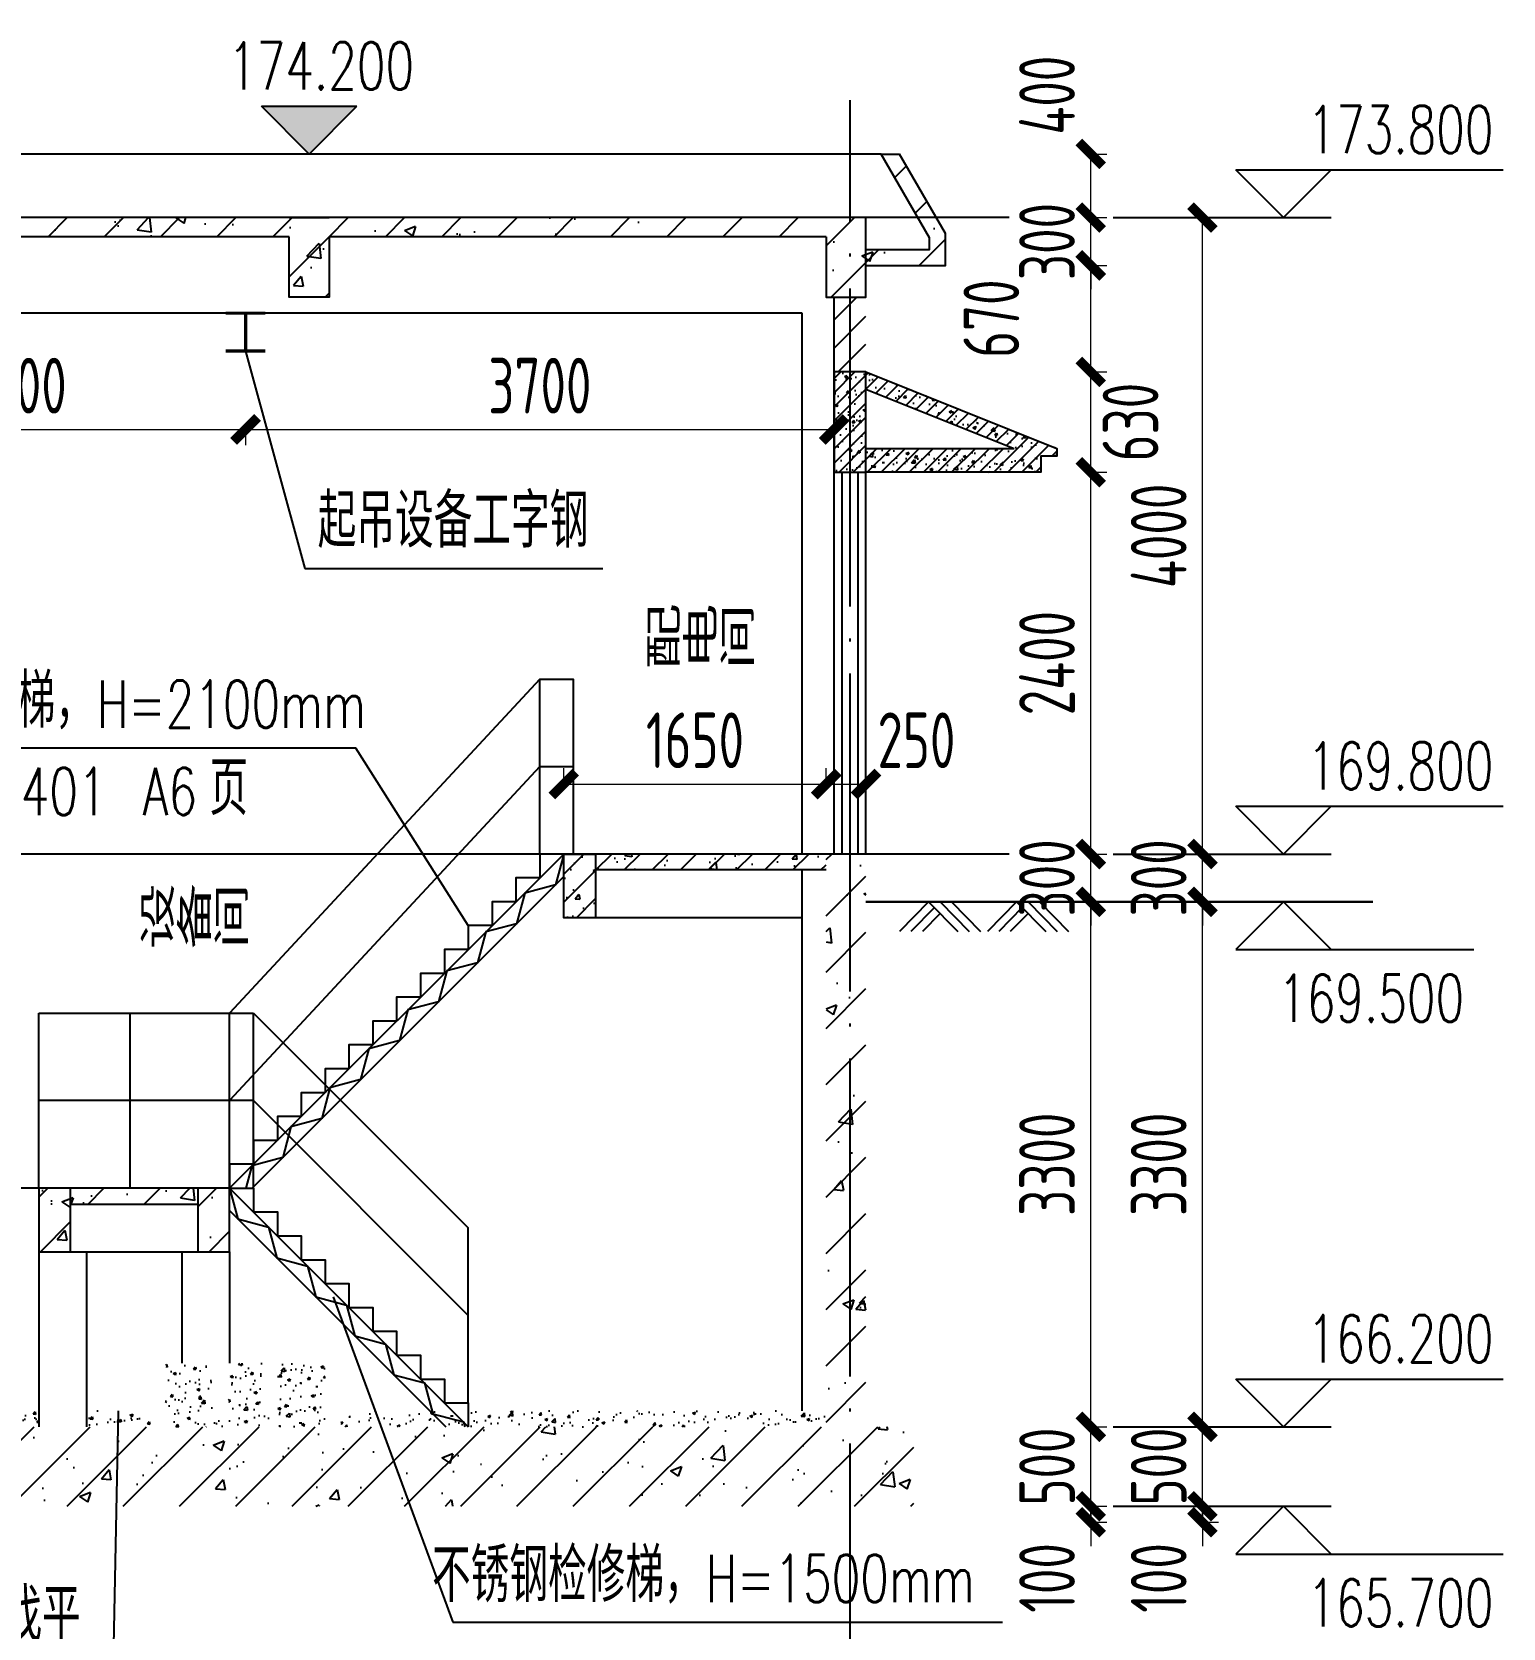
# Model space of a CAD drawing. Header units: millimetres. Extents: x 1742399 to 4898386, y 2481636 to 5226310.
# Drawn here: x 2258564 to 2267812, y 2661479 to 2671511 of the extents above; entities that cross this region are included whole.
import ezdxf

# ---------------------------------------------------------------- set-up
doc = ezdxf.new("R2010")
doc.units = ezdxf.units.MM
doc.header["$LTSCALE"] = 1000
doc.linetypes.add('DOTE', pattern=[2.42, 2, -0.2, 0.02, -0.2])
for name, color, linetype in [('02', 1, 'Continuous'), ('4', 1, 'Continuous'), ('DIM_ELEV', 3, 'Continuous'), ('DIM_LEAD', 3, 'Continuous'), ('DOTE', 1, 'DOTE'), ('PUB_DIM', 3, 'Continuous'), ('YHG_文字', 7, 'Continuous'), ('YHJ_剖面_梁板', 4, 'Continuous'), ('YHJ_平面_砖墙', 4, 'Continuous'), ('YHJ_标高', 3, 'Continuous'), ('YHJ_看线', 144, 'Continuous'), ('YHJ_门窗细线', 160, 'Continuous'), ('附属构件', 6, 'Continuous')]:
    doc.layers.add(name, color=color, linetype=linetype)
doc.styles.add('_TCH_DIM', font='SIMPLEX', dxfattribs={"bigfont": 'GBCBIG'})
doc.styles.add('TSSD_Rein', font='TSSDENG', dxfattribs={"width": 0.7, "bigfont": '@1HZTXT'})
doc.styles.add('TSSD_REIN_T3', font='tssdeng.shx', dxfattribs={"width": 0.7, "bigfont": 'hztxt.shx'})
doc.dimstyles.new('_TCH_ARCH&&100', dxfattribs={"dimtxt": 350, "dimasz": 150, "dimexe": 100, "dimexo": 200, "dimgap": 100, "dimtad": 1, "dimdec": 0, "dimzin": 0, "dimdsep": 46, "dimtxsty": 'TSSD_REIN_T3', "dimblk": 'ARCHTICK', "dimcen": 0.09, "dimclrt": 7, "dimazin": 2, "dimtfac": 1, "dimtdec": 0, "dimtix": 1, "dimtmove": 2, "dimatfit": 3, "dimfxl": 1, "dimfxlon": 1, "dimtolj": 1, "dimtzin": 0, "dimlwd": 18, "dimlwe": 18, "dimarcsym": 0})
pattern_1 = [(45, (197242.62, -13066.76), (-176.776695, 176.776695), []), (50, (197242.6, -13066.76), (717.26018, -62.75213), [75, -825]), (355, (197242.6, -13066.76), (-138.75133, 752.19213), [60, -660]), (100.4514, (197302.4, -13072), (578.50938, 689.43954), [63.74019, -701.14211]), (46.1842, (197242.6, -12866.8), (1067.24105, -165.51901), [112.5, -1237.5]), (96.6356, (197331.6, -12880.6), (934.6627, 974.11787), [95.6103, -1051.713]), (351.1842, (197242.6, -12866.8), (934.66195, 974.1186), [90, -990]), (21, (197342.6, -12916.76), (596.90705, -402.61889), [75, -825]), (326, (197342.6, -12916.76), (243.31533, 725.15005), [60, -660]), (71.4514, (197392.36, -12950.3), (840.22263, 322.5305), [63.74019, -701.14211]), (37.5, (197242.62, -13066.76), (12.159855, 332.893854), [0, -652, 0, -670, 0, -662.5]), (7.5, (197242.6, -13066.76), (263.069537, 394.411712), [0, -382, 0, -637, 0, -252.5]), (327.5, (197019.62, -13066.76), (533.822436, -22.554872), [0, -250, 0, -780, 0, -1035]), (317.5, (196919.6, -13066.76), (583.18617, 100.10498), [0, -325, 0, -518, 0, -735])]

# ---------------------------------------------------------------- blocks, each defined once
blk = doc.blocks.new('_ArchTick')
at = {"color": 0, "linetype": 'ByBlock', "const_width": 0.4}
blk.add_lwpolyline([(-0.5, -0.5), (0.5, 0.5)], dxfattribs=at)
blk = doc.blocks.new('*D524')
at = {"layer": 'Defpoints', "color": 0, "transparency": 16777216}
for p in [(2264491, 2662244), (2265220, 2662244), (2264491, 2662144)]:
    blk.add_point(p, dxfattribs=at)
at = {"layer": 'PUB_DIM', "color": 0, "lineweight": 18, "transparency": 16777216}
for p, q in [((2265220, 2662244), (2265220, 2662394)), ((2265219, 2662244), (2265320, 2662244)), ((2265220, 2662144), (2265220, 2662244)), ((2265219, 2662144), (2265320, 2662144)), ((2265220, 2662144), (2265220, 2661994))]:
    blk.add_line(p, q, dxfattribs=at)
at = {"layer": 'PUB_DIM', "color": 0, "lineweight": 18, "transparency": 16777216, "xscale": 150, "yscale": 150, "zscale": 150}
for p, rotation in [((2265220, 2662244), 270), ((2265220, 2662144), 90)]:
    blk.add_blockref('_ArchTick', p, dxfattribs=dict(at, rotation=rotation))
at = {"layer": 'PUB_DIM', "color": 7, "transparency": 16777216, "insert": (2264945, 2661794), "char_height": 350, "attachment_point": 5, "rotation": 90, "style": 'TSSD_REIN_T3'}
blk.add_mtext('\\A1;100', dxfattribs=at)
blk = doc.blocks.new('*D525')
at = {"layer": 'Defpoints', "color": 0, "transparency": 16777216}
for p in [(2264491, 2662744), (2265220, 2662744), (2264491, 2662244)]:
    blk.add_point(p, dxfattribs=at)
at = {"layer": 'PUB_DIM', "color": 0, "lineweight": 18, "transparency": 16777216}
for p, q in [((2265220, 2662744), (2265220, 2662894)), ((2265219, 2662744), (2265320, 2662744)), ((2265220, 2662244), (2265220, 2662744)), ((2265219, 2662244), (2265320, 2662244)), ((2265220, 2662244), (2265220, 2662094))]:
    blk.add_line(p, q, dxfattribs=at)
at = {"layer": 'PUB_DIM', "color": 0, "lineweight": 18, "transparency": 16777216, "xscale": 150, "yscale": 150, "zscale": 150}
for p, rotation in [((2265220, 2662744), 270), ((2265220, 2662244), 90)]:
    blk.add_blockref('_ArchTick', p, dxfattribs=dict(at, rotation=rotation))
at = {"layer": 'PUB_DIM', "color": 7, "transparency": 16777216, "insert": (2264945, 2662494), "char_height": 350, "attachment_point": 5, "rotation": 90, "style": 'TSSD_REIN_T3'}
blk.add_mtext('\\A1;500', dxfattribs=at)
blk = doc.blocks.new('*D526')
at = {"layer": 'Defpoints', "color": 0, "transparency": 16777216}
for p in [(2264491, 2666044), (2265220, 2666044), (2264491, 2662744)]:
    blk.add_point(p, dxfattribs=at)
at = {"layer": 'PUB_DIM', "color": 0, "lineweight": 18, "transparency": 16777216}
for p, q in [((2265219, 2666044), (2265320, 2666044)), ((2265220, 2662744), (2265220, 2666044)), ((2265219, 2662744), (2265320, 2662744))]:
    blk.add_line(p, q, dxfattribs=at)
at = {"layer": 'PUB_DIM', "color": 0, "lineweight": 18, "transparency": 16777216, "xscale": 150, "yscale": 150, "zscale": 150}
for p, rotation in [((2265220, 2666044), 90), ((2265220, 2662744), 270)]:
    blk.add_blockref('_ArchTick', p, dxfattribs=dict(at, rotation=rotation))
at = {"layer": 'PUB_DIM', "color": 7, "transparency": 16777216, "insert": (2264945, 2664394), "char_height": 350, "attachment_point": 5, "rotation": 90, "style": 'TSSD_REIN_T3'}
blk.add_mtext('\\A1;3300', dxfattribs=at)
blk = doc.blocks.new('*D527')
at = {"layer": 'Defpoints', "color": 0, "transparency": 16777216}
for p in [(2264491, 2666344), (2265220, 2666344), (2264491, 2666044)]:
    blk.add_point(p, dxfattribs=at)
at = {"layer": 'PUB_DIM', "color": 0, "lineweight": 18, "transparency": 16777216}
for p, q in [((2265220, 2666344), (2265220, 2666494)), ((2265219, 2666344), (2265320, 2666344)), ((2265220, 2666044), (2265220, 2666344)), ((2265219, 2666044), (2265320, 2666044)), ((2265220, 2666044), (2265220, 2665894))]:
    blk.add_line(p, q, dxfattribs=at)
at = {"layer": 'PUB_DIM', "color": 0, "lineweight": 18, "transparency": 16777216, "xscale": 150, "yscale": 150, "zscale": 150}
for p, rotation in [((2265220, 2666344), 270), ((2265220, 2666044), 90)]:
    blk.add_blockref('_ArchTick', p, dxfattribs=dict(at, rotation=rotation))
at = {"layer": 'PUB_DIM', "color": 7, "transparency": 16777216, "insert": (2264945, 2666194), "char_height": 350, "attachment_point": 5, "rotation": 90, "style": 'TSSD_REIN_T3'}
blk.add_mtext('\\A1;300', dxfattribs=at)
blk = doc.blocks.new('*D528')
at = {"layer": 'Defpoints', "color": 0, "transparency": 16777216}
for p in [(2264491, 2668744), (2265220, 2668744), (2264491, 2666344)]:
    blk.add_point(p, dxfattribs=at)
at = {"layer": 'PUB_DIM', "color": 0, "lineweight": 18, "transparency": 16777216}
for p, q in [((2265219, 2668744), (2265320, 2668744)), ((2265220, 2666344), (2265220, 2668744)), ((2265219, 2666344), (2265320, 2666344))]:
    blk.add_line(p, q, dxfattribs=at)
at = {"layer": 'PUB_DIM', "color": 0, "lineweight": 18, "transparency": 16777216, "xscale": 150, "yscale": 150, "zscale": 150}
for p, rotation in [((2265220, 2668744), 90), ((2265220, 2666344), 270)]:
    blk.add_blockref('_ArchTick', p, dxfattribs=dict(at, rotation=rotation))
at = {"layer": 'PUB_DIM', "color": 7, "transparency": 16777216, "insert": (2264945, 2667544), "char_height": 350, "attachment_point": 5, "rotation": 90, "style": 'TSSD_REIN_T3'}
blk.add_mtext('\\A1;2400', dxfattribs=at)
blk = doc.blocks.new('*D529')
at = {"layer": 'Defpoints', "color": 0, "transparency": 16777216}
for p in [(2264491, 2669374), (2265220, 2669374), (2264491, 2668744)]:
    blk.add_point(p, dxfattribs=at)
at = {"layer": 'PUB_DIM', "color": 0, "lineweight": 18, "transparency": 16777216}
for p, q in [((2265219, 2669374), (2265320, 2669374)), ((2265220, 2668744), (2265220, 2669374)), ((2265219, 2668744), (2265320, 2668744))]:
    blk.add_line(p, q, dxfattribs=at)
at = {"layer": 'PUB_DIM', "color": 0, "lineweight": 18, "transparency": 16777216, "xscale": 150, "yscale": 150, "zscale": 150}
for p, rotation in [((2265220, 2669374), 90), ((2265220, 2668744), 270)]:
    blk.add_blockref('_ArchTick', p, dxfattribs=dict(at, rotation=rotation))
at = {"layer": 'PUB_DIM', "color": 7, "transparency": 16777216, "insert": (2265470, 2669059), "char_height": 350, "attachment_point": 5, "rotation": 90, "style": 'TSSD_REIN_T3'}
blk.add_mtext('\\A1;630', dxfattribs=at)
blk = doc.blocks.new('*D530')
at = {"layer": 'Defpoints', "color": 0, "transparency": 16777216}
for p in [(2264491, 2670044), (2265220, 2670044), (2264491, 2669374)]:
    blk.add_point(p, dxfattribs=at)
at = {"layer": 'PUB_DIM', "color": 0, "lineweight": 18, "transparency": 16777216}
for p, q in [((2265219, 2670044), (2265320, 2670044)), ((2265220, 2669374), (2265220, 2670044)), ((2265219, 2669374), (2265320, 2669374))]:
    blk.add_line(p, q, dxfattribs=at)
at = {"layer": 'PUB_DIM', "color": 0, "lineweight": 18, "transparency": 16777216, "xscale": 150, "yscale": 150, "zscale": 150}
for p, rotation in [((2265220, 2670044), 90), ((2265220, 2669374), 270)]:
    blk.add_blockref('_ArchTick', p, dxfattribs=dict(at, rotation=rotation))
at = {"layer": 'PUB_DIM', "color": 7, "transparency": 16777216, "insert": (2264595, 2669709), "char_height": 350, "attachment_point": 5, "rotation": 90, "style": 'TSSD_REIN_T3'}
blk.add_mtext('\\A1;670', dxfattribs=at)
blk = doc.blocks.new('*D531')
at = {"layer": 'Defpoints', "color": 0, "transparency": 16777216}
for p in [(2264491, 2670344), (2265220, 2670344), (2264491, 2670044)]:
    blk.add_point(p, dxfattribs=at)
at = {"layer": 'PUB_DIM', "color": 0, "lineweight": 18, "transparency": 16777216}
for p, q in [((2265220, 2670344), (2265220, 2670494)), ((2265219, 2670344), (2265320, 2670344)), ((2265220, 2670044), (2265220, 2670344)), ((2265219, 2670044), (2265320, 2670044)), ((2265220, 2670044), (2265220, 2669894))]:
    blk.add_line(p, q, dxfattribs=at)
at = {"layer": 'PUB_DIM', "color": 0, "lineweight": 18, "transparency": 16777216, "xscale": 150, "yscale": 150, "zscale": 150}
for p, rotation in [((2265220, 2670344), 270), ((2265220, 2670044), 90)]:
    blk.add_blockref('_ArchTick', p, dxfattribs=dict(at, rotation=rotation))
at = {"layer": 'PUB_DIM', "color": 7, "transparency": 16777216, "insert": (2264945, 2670194), "char_height": 350, "attachment_point": 5, "rotation": 90, "style": 'TSSD_REIN_T3'}
blk.add_mtext('\\A1;300', dxfattribs=at)
blk = doc.blocks.new('*D532')
at = {"layer": 'Defpoints', "color": 0, "transparency": 16777216}
for p in [(2264491, 2670744), (2265220, 2670744), (2264491, 2670344)]:
    blk.add_point(p, dxfattribs=at)
at = {"layer": 'PUB_DIM', "color": 0, "lineweight": 18, "transparency": 16777216}
for p, q in [((2265219, 2670744), (2265320, 2670744)), ((2265220, 2670344), (2265220, 2670744)), ((2265219, 2670344), (2265320, 2670344))]:
    blk.add_line(p, q, dxfattribs=at)
at = {"layer": 'PUB_DIM', "color": 0, "lineweight": 18, "transparency": 16777216, "xscale": 150, "yscale": 150, "zscale": 150}
for p, rotation in [((2265220, 2670744), 90), ((2265220, 2670344), 270)]:
    blk.add_blockref('_ArchTick', p, dxfattribs=dict(at, rotation=rotation))
at = {"layer": 'PUB_DIM', "color": 7, "transparency": 16777216, "insert": (2264945, 2671114), "char_height": 350, "attachment_point": 5, "rotation": 90, "style": 'TSSD_REIN_T3'}
blk.add_mtext('\\A1;400', dxfattribs=at)
blk = doc.blocks.new('*D533')
at = {"layer": 'Defpoints', "color": 0, "transparency": 16777216}
for p in [(2264791, 2662244), (2265922, 2662244), (2264791, 2662144)]:
    blk.add_point(p, dxfattribs=at)
at = {"layer": 'PUB_DIM', "color": 0, "lineweight": 18, "transparency": 16777216}
for p, q in [((2265922, 2662244), (2265922, 2662394)), ((2265921, 2662244), (2266022, 2662244)), ((2265922, 2662144), (2265922, 2662244)), ((2265921, 2662144), (2266022, 2662144)), ((2265922, 2662144), (2265922, 2661994))]:
    blk.add_line(p, q, dxfattribs=at)
at = {"layer": 'PUB_DIM', "color": 0, "lineweight": 18, "transparency": 16777216, "xscale": 150, "yscale": 150, "zscale": 150}
for p, rotation in [((2265922, 2662244), 270), ((2265922, 2662144), 90)]:
    blk.add_blockref('_ArchTick', p, dxfattribs=dict(at, rotation=rotation))
at = {"layer": 'PUB_DIM', "color": 7, "transparency": 16777216, "insert": (2265647, 2661794), "char_height": 350, "attachment_point": 5, "rotation": 90, "style": 'TSSD_REIN_T3'}
blk.add_mtext('\\A1;100', dxfattribs=at)
blk = doc.blocks.new('*D534')
at = {"layer": 'Defpoints', "color": 0, "transparency": 16777216}
for p in [(2264791, 2662744), (2265922, 2662744), (2264791, 2662244)]:
    blk.add_point(p, dxfattribs=at)
at = {"layer": 'PUB_DIM', "color": 0, "lineweight": 18, "transparency": 16777216}
for p, q in [((2265922, 2662744), (2265922, 2662894)), ((2265921, 2662744), (2266022, 2662744)), ((2265922, 2662244), (2265922, 2662744)), ((2265921, 2662244), (2266022, 2662244)), ((2265922, 2662244), (2265922, 2662094))]:
    blk.add_line(p, q, dxfattribs=at)
at = {"layer": 'PUB_DIM', "color": 0, "lineweight": 18, "transparency": 16777216, "xscale": 150, "yscale": 150, "zscale": 150}
for p, rotation in [((2265922, 2662744), 270), ((2265922, 2662244), 90)]:
    blk.add_blockref('_ArchTick', p, dxfattribs=dict(at, rotation=rotation))
at = {"layer": 'PUB_DIM', "color": 7, "transparency": 16777216, "insert": (2265647, 2662494), "char_height": 350, "attachment_point": 5, "rotation": 90, "style": 'TSSD_REIN_T3'}
blk.add_mtext('\\A1;500', dxfattribs=at)
blk = doc.blocks.new('*D535')
at = {"layer": 'Defpoints', "color": 0, "transparency": 16777216}
for p in [(2264791, 2666044), (2265922, 2666044), (2264791, 2662744)]:
    blk.add_point(p, dxfattribs=at)
at = {"layer": 'PUB_DIM', "color": 0, "lineweight": 18, "transparency": 16777216}
for p, q in [((2265921, 2666044), (2266022, 2666044)), ((2265922, 2662744), (2265922, 2666044)), ((2265921, 2662744), (2266022, 2662744))]:
    blk.add_line(p, q, dxfattribs=at)
at = {"layer": 'PUB_DIM', "color": 0, "lineweight": 18, "transparency": 16777216, "xscale": 150, "yscale": 150, "zscale": 150}
for p, rotation in [((2265922, 2666044), 90), ((2265922, 2662744), 270)]:
    blk.add_blockref('_ArchTick', p, dxfattribs=dict(at, rotation=rotation))
at = {"layer": 'PUB_DIM', "color": 7, "transparency": 16777216, "insert": (2265647, 2664394), "char_height": 350, "attachment_point": 5, "rotation": 90, "style": 'TSSD_REIN_T3'}
blk.add_mtext('\\A1;3300', dxfattribs=at)
blk = doc.blocks.new('*D536')
at = {"layer": 'Defpoints', "color": 0, "transparency": 16777216}
for p in [(2264791, 2666344), (2265922, 2666344), (2264791, 2666044)]:
    blk.add_point(p, dxfattribs=at)
at = {"layer": 'PUB_DIM', "color": 0, "lineweight": 18, "transparency": 16777216}
for p, q in [((2265922, 2666344), (2265922, 2666494)), ((2265921, 2666344), (2266022, 2666344)), ((2265922, 2666044), (2265922, 2666344)), ((2265921, 2666044), (2266022, 2666044)), ((2265922, 2666044), (2265922, 2665894))]:
    blk.add_line(p, q, dxfattribs=at)
at = {"layer": 'PUB_DIM', "color": 0, "lineweight": 18, "transparency": 16777216, "xscale": 150, "yscale": 150, "zscale": 150}
for p, rotation in [((2265922, 2666344), 270), ((2265922, 2666044), 90)]:
    blk.add_blockref('_ArchTick', p, dxfattribs=dict(at, rotation=rotation))
at = {"layer": 'PUB_DIM', "color": 7, "transparency": 16777216, "insert": (2265647, 2666194), "char_height": 350, "attachment_point": 5, "rotation": 90, "style": 'TSSD_REIN_T3'}
blk.add_mtext('\\A1;300', dxfattribs=at)
blk = doc.blocks.new('*D537')
at = {"layer": 'Defpoints', "color": 0, "transparency": 16777216}
for p in [(2264791, 2670344), (2265922, 2670344), (2264791, 2666344)]:
    blk.add_point(p, dxfattribs=at)
at = {"layer": 'PUB_DIM', "color": 0, "lineweight": 18, "transparency": 16777216}
for p, q in [((2265921, 2670344), (2266022, 2670344)), ((2265922, 2666344), (2265922, 2670344)), ((2265921, 2666344), (2266022, 2666344))]:
    blk.add_line(p, q, dxfattribs=at)
at = {"layer": 'PUB_DIM', "color": 0, "lineweight": 18, "transparency": 16777216, "xscale": 150, "yscale": 150, "zscale": 150}
for p, rotation in [((2265922, 2670344), 90), ((2265922, 2666344), 270)]:
    blk.add_blockref('_ArchTick', p, dxfattribs=dict(at, rotation=rotation))
at = {"layer": 'PUB_DIM', "color": 7, "transparency": 16777216, "insert": (2265647, 2668344), "char_height": 350, "attachment_point": 5, "rotation": 90, "style": 'TSSD_REIN_T3'}
blk.add_mtext('\\A1;4000', dxfattribs=at)
blk = doc.blocks.new('*D538')
at = {"layer": 'Defpoints', "color": 0, "transparency": 16777216}
for p in [(2263807, 2666784), (2263557, 2666344), (2263807, 2666344)]:
    blk.add_point(p, dxfattribs=at)
at = {"layer": 'PUB_DIM', "color": 0, "lineweight": 18, "transparency": 16777216}
for p, q in [((2263557, 2666783), (2263557, 2666884)), ((2263807, 2666783), (2263807, 2666884)), ((2263557, 2666784), (2263807, 2666784))]:
    blk.add_line(p, q, dxfattribs=at)
at = {"layer": 'PUB_DIM', "color": 0, "lineweight": 18, "transparency": 16777216, "xscale": 150, "yscale": 150, "zscale": 150, "rotation": 180}
blk.add_blockref('_ArchTick', (2263557, 2666784), dxfattribs=at)
at = {"layer": 'PUB_DIM', "color": 0, "lineweight": 18, "transparency": 16777216, "xscale": 150, "yscale": 150, "zscale": 150}
blk.add_blockref('_ArchTick', (2263807, 2666784), dxfattribs=at)
at = {"layer": 'PUB_DIM', "color": 7, "transparency": 16777216, "insert": (2264124, 2667059), "char_height": 350, "attachment_point": 5, "style": 'TSSD_REIN_T3'}
blk.add_mtext('\\A1;250', dxfattribs=at)
blk = doc.blocks.new('*D539')
at = {"layer": 'Defpoints', "color": 0, "transparency": 16777216}
for p in [(2263557, 2666784), (2261907, 2666344), (2263557, 2666344)]:
    blk.add_point(p, dxfattribs=at)
at = {"layer": 'PUB_DIM', "color": 0, "lineweight": 18, "transparency": 16777216}
for p, q in [((2261907, 2666783), (2261907, 2666884)), ((2263557, 2666783), (2263557, 2666884)), ((2261907, 2666784), (2263557, 2666784))]:
    blk.add_line(p, q, dxfattribs=at)
at = {"layer": 'PUB_DIM', "color": 0, "lineweight": 18, "transparency": 16777216, "xscale": 150, "yscale": 150, "zscale": 150, "rotation": 180}
blk.add_blockref('_ArchTick', (2261907, 2666784), dxfattribs=at)
at = {"layer": 'PUB_DIM', "color": 0, "lineweight": 18, "transparency": 16777216, "xscale": 150, "yscale": 150, "zscale": 150}
blk.add_blockref('_ArchTick', (2263557, 2666784), dxfattribs=at)
at = {"layer": 'PUB_DIM', "color": 7, "transparency": 16777216, "insert": (2262732, 2667059), "char_height": 350, "attachment_point": 5, "style": 'TSSD_REIN_T3'}
blk.add_mtext('\\A1;1650', dxfattribs=at)
blk = doc.blocks.new('*D540')
at = {"layer": 'Defpoints', "color": 0, "transparency": 16777216}
for p in [(2257007, 2669586), (2259907, 2669586), (2259907, 2669013)]:
    blk.add_point(p, dxfattribs=at)
at = {"layer": 'PUB_DIM', "color": 0, "lineweight": 18, "transparency": 16777216}
for p, q in [((2257007, 2669014), (2257007, 2668913)), ((2257007, 2669013), (2259907, 2669013)), ((2259907, 2669014), (2259907, 2668913))]:
    blk.add_line(p, q, dxfattribs=at)
at = {"layer": 'PUB_DIM', "color": 0, "lineweight": 18, "transparency": 16777216, "xscale": 150, "yscale": 150, "zscale": 150, "rotation": 180}
blk.add_blockref('_ArchTick', (2257007, 2669013), dxfattribs=at)
at = {"layer": 'PUB_DIM', "color": 0, "lineweight": 18, "transparency": 16777216, "xscale": 150, "yscale": 150, "zscale": 150}
blk.add_blockref('_ArchTick', (2259907, 2669013), dxfattribs=at)
at = {"layer": 'PUB_DIM', "color": 7, "transparency": 16777216, "insert": (2258457, 2669288), "char_height": 350, "attachment_point": 5, "style": 'TSSD_REIN_T3'}
blk.add_mtext('\\A1;2900', dxfattribs=at)
blk = doc.blocks.new('*D541')
at = {"layer": 'Defpoints', "color": 0, "transparency": 16777216}
for p in [(2259907, 2669586), (2263607, 2669586), (2263607, 2669013)]:
    blk.add_point(p, dxfattribs=at)
at = {"layer": 'PUB_DIM', "color": 0, "lineweight": 18, "transparency": 16777216}
for p, q in [((2259907, 2669014), (2259907, 2668913)), ((2259907, 2669013), (2263607, 2669013)), ((2263607, 2669014), (2263607, 2668913))]:
    blk.add_line(p, q, dxfattribs=at)
at = {"layer": 'PUB_DIM', "color": 0, "lineweight": 18, "transparency": 16777216, "xscale": 150, "yscale": 150, "zscale": 150, "rotation": 180}
blk.add_blockref('_ArchTick', (2259907, 2669013), dxfattribs=at)
at = {"layer": 'PUB_DIM', "color": 0, "lineweight": 18, "transparency": 16777216, "xscale": 150, "yscale": 150, "zscale": 150}
blk.add_blockref('_ArchTick', (2263607, 2669013), dxfattribs=at)
at = {"layer": 'PUB_DIM', "color": 7, "transparency": 16777216, "insert": (2261757, 2669288), "char_height": 350, "attachment_point": 5, "style": 'TSSD_REIN_T3'}
blk.add_mtext('\\A1;3700', dxfattribs=at)

msp = doc.modelspace()

# ---------------------------------------------------------------- hatches: boundary and pattern name
h = msp.add_hatch()
h.set_pattern_fill('钢筋混凝土', color=8, scale=100)
h.set_pattern_definition([(45, (-204119.73, -225663.77), (-176.776695, 176.776695), []), (50, (-204119.73, -225663.77), (717.26018, -62.752135), [75, -825]), (355, (-204119.7, -225663.8), (-138.75133, 752.19213), [60, -660]), (100.4514, (-204059.96, -225669), (578.50938, 689.43954), [63.74019, -701.14211]), (46.1842, (-204119.7, -225463.8), (1067.24105, -165.51901), [112.5, -1237.5]), (96.6356, (-204030.8, -225477.6), (934.6627, 974.11787), [95.6103, -1051.713]), (351.1842, (-204119.7, -225463.8), (934.66195, 974.1186), [90, -990]), (21, (-204019.73, -225513.77), (596.90705, -402.61889), [75, -825]), (326, (-204019.7, -225513.8), (243.31533, 725.15005), [60, -660]), (71.4514, (-203970, -225547.3), (840.22263, 322.5305), [63.74019, -701.14211]), (37.5, (-204119.73, -225663.77), (12.159855, 332.893854), [0, -652, 0, -670, 0, -662.5]), (7.5, (-204119.73, -225663.77), (263.069537, 394.411712), [0, -382, 0, -637, 0, -252.5]), (327.5, (-204342.73, -225663.77), (533.822436, -22.554872), [0, -250, 0, -780, 0, -1035]), (317.5, (-204442.73, -225663.77), (583.18617, 100.10498), [0, -325, 0, -518, 0, -735])])
h.paths.add_polyline_path([(2263902.7, 2670744), (2264018.2, 2670744), (2264249.1, 2670344), (2264133.6, 2670344)])
h.paths.add_polyline_path([(2263806.8, 2670144), (2264206.8, 2670144), (2264206.8, 2670217.2), (2264133.6, 2670344), (2264249.1, 2670344), (2264306.8, 2670244), (2264306.8, 2670044), (2263806.8, 2670044)])
h.paths.add_polyline_path([(2263706.8, 2670344), (2263806.8, 2670344), (2263806.8, 2669844), (2263706.8, 2669844)])
h.paths.add_polyline_path([(2260181.8, 2670224), (2257056.8, 2670224), (2257056.8, 2669844), (2256906.8, 2669844), (2256906.8, 2670344), (2257056.8, 2670344), (2263706.8, 2670344), (2263706.8, 2669844), (2263556.8, 2669844), (2263556.8, 2670224), (2260431.8, 2670224), (2260431.8, 2669844), (2260181.8, 2669844)])
h.paths.add_polyline_path([(2256306.8, 2670244), (2256364.6, 2670344), (2256480, 2670344), (2256406.8, 2670217.2), (2256406.8, 2670144), (2256806.8, 2670144), (2256806.8, 2670344), (2256906.8, 2670344), (2256906.8, 2669844), (2256806.8, 2669844), (2256806.8, 2670044), (2256306.8, 2670044)])
h.paths.add_polyline_path([(2256595.5, 2670744), (2256711, 2670744), (2256480, 2670344), (2256364.6, 2670344)])
h = msp.add_hatch()
h.set_pattern_fill('钢筋混凝土', color=8, scale=25)
h.set_pattern_definition([(45, (-204119.73, -225663.766), (-44.1941738, 44.1941738), []), (50, (-204119.73, -225663.77), (179.3150457, -15.688034), [18.75, -206.25]), (355, (-204119.73, -225663.77), (-34.687833, 188.048033), [15, -165]), (100.4514, (-204104.79, -225665.07), (144.6273454, 172.3598855), [15.9350475, -175.285528]), (46.1842, (-204119.73, -225613.77), (266.810262, -41.379754), [28.125, -309.375]), (96.6356, (-204097.5, -225617.21), (233.665676, 243.529468), [23.902572, -262.92825]), (351.1842, (-204119.73, -225613.77), (233.665486, 243.52965), [22.5, -247.5]), (21, (-204094.73, -225626.27), (149.226763, -100.6547227), [18.75, -206.25]), (326, (-204094.73, -225626.27), (60.828833, 181.287511), [15, -165]), (71.4514, (-204082.3, -225634.65), (210.055657, 80.632624), [15.9350475, -175.285528]), (37.5, (-204119.73, -225663.766), (3.0399638, 83.2234635), [0, -163, 0, -167.5, 0, -165.625]), (7.5, (-204119.73, -225663.77), (65.7673844, 98.602928), [0, -95.5, 0, -159.25, 0, -63.125]), (327.5, (-204175.48, -225663.766), (133.455609, -5.6387179), [0, -62.5, 0, -195, 0, -258.75]), (317.5, (-204200.48, -225663.77), (145.7965423, 25.0262456), [0, -81.25, 0, -129.5, 0, -183.75])])
h.paths.add_polyline_path([(2263706.8, 2669373.9), (2263606.8, 2669373.9), (2263606.8, 2668744), (2263706.8, 2668744)])
h.paths.add_polyline_path([(2263806.8, 2669373.9), (2263706.8, 2669373.9), (2263706.8, 2668744), (2263806.8, 2668744)])
h.paths.add_polyline_path([(2263806.8, 2669373.9), (2263806.8, 2669266.2), (2264737.6, 2668894), (2263806.8, 2668894), (2263806.8, 2668744), (2264906.8, 2668744), (2264906.8, 2668844), (2265006.8, 2668844), (2265006.8, 2668894)])
h = msp.add_hatch()
h.set_pattern_fill('钢筋混凝土', color=8, scale=100)
h.set_pattern_definition(pattern_1)
h.paths.add_polyline_path([(2263806.8, 2666344), (2263556.8, 2666344), (2263556.8, 2665318.6), (2263806.8, 2665331.8)])
h.paths.add_polyline_path([(2263806.8, 2665331.8), (2263556.8, 2665318.6), (2263556.8, 2662744), (2258389.4, 2662744), (2258630.9, 2662244), (2264106.8, 2662244), (2264106.8, 2662744), (2263806.8, 2662744)])
h.paths.add_polyline_path([(2257056.8, 2665336.7), (2256806.8, 2665344), (2256806.8, 2663649.8), (2257056.8, 2663649.8)])
h.paths.add_polyline_path([(2257056.8, 2666344), (2256806.8, 2666344), (2256806.8, 2665344), (2257056.8, 2665336.7)])
h.paths.add_polyline_path([(2258389.4, 2662744), (2257056.8, 2662744), (2257056.8, 2662844), (2257056.8, 2663098.1), (2256806.8, 2663098.1), (2256806.8, 2662744), (2256617.5, 2662744), (2256506.8, 2662536.8), (2256506.8, 2662244), (2258630.9, 2662244)])
h.paths.add_polyline_path([(2256617.5, 2662744), (2256506.8, 2662744), (2256506.8, 2662536.8)], flags=17)
h = msp.add_hatch()
h.set_pattern_fill('钢筋混凝土', color=8, scale=50)
h.set_pattern_definition([(45, (-204119.73, -225663.77), (-88.3883476, 88.3883476), []), (50, (-204119.73, -225663.77), (358.630091, -31.376067), [37.5, -412.5]), (355, (-204119.73, -225663.77), (-69.375667, 376.096067), [30, -330]), (100.4514, (-204089.85, -225666.38), (289.25469, 344.71977), [31.870095, -350.571056]), (46.1842, (-204119.73, -225563.77), (533.620524, -82.759507), [56.25, -618.75]), (96.6356, (-204075.26, -225570.66), (467.33135, 487.058935), [47.805144, -525.8565]), (351.1842, (-204119.73, -225563.77), (467.33097, 487.0593), [45, -495]), (21, (-204069.73, -225588.77), (298.453526, -201.309445), [37.5, -412.5]), (326, (-204069.73, -225588.77), (121.657666, 362.575023), [30, -330]), (71.4514, (-204044.86, -225605.54), (420.111314, 161.265248), [31.870095, -350.571056]), (37.5, (-204119.73, -225663.77), (6.0799277, 166.446927), [0, -326, 0, -335, 0, -331.25]), (7.5, (-204119.73, -225663.77), (131.534769, 197.205856), [0, -191, 0, -318.5, 0, -126.25]), (327.5, (-204231.23, -225663.77), (266.911218, -11.277436), [0, -125, 0, -390, 0, -517.5]), (317.5, (-204281.23, -225663.77), (291.593085, 50.052491), [0, -162.5, 0, -259, 0, -367.5])])
h.paths.add_polyline_path([(2262106.8, 2666344), (2263556.8, 2666344), (2263556.8, 2666244), (2262106.8, 2666244)])
h.paths.add_polyline_path([(2261906.8, 2666344), (2262106.8, 2666344), (2262106.8, 2665944), (2261906.8, 2665944)])
h = msp.add_hatch()
h.set_pattern_fill('混凝土', color=8, scale=25)
h.set_pattern_definition([(50, (197242.62, -13066.76), (179.3150457, -15.688034), [18.75, -206.25]), (355, (197242.62, -13066.76), (-34.687833, 188.048033), [15, -165]), (100.4514, (197257.56, -13068.07), (144.627345, 172.3598855), [15.9350475, -175.285528]), (46.1842, (197242.62, -13016.76), (266.810262, -41.379754), [28.125, -309.375]), (96.6356, (197264.85, -13020.2), (233.665676, 243.529468), [23.902572, -262.92825]), (351.1842, (197242.62, -13016.76), (233.665486, 243.52965), [22.5, -247.5]), (21, (197267.62, -13029.26), (149.226763, -100.6547227), [18.75, -206.25]), (326, (197267.62, -13029.26), (60.828833, 181.287511), [15, -165]), (71.4514, (197280.05, -13037.65), (210.055657, 80.632624), [15.9350475, -175.285528]), (37.5, (197242.615, -13066.76), (3.0399638, 83.2234635), [0, -163, 0, -167.5, 0, -165.625]), (7.5, (197242.615, -13066.76), (65.7673844, 98.602928), [0, -95.5, 0, -159.25, 0, -63.125]), (327.5, (197186.865, -13066.76), (133.455609, -5.6387179), [0, -62.5, 0, -195, 0, -258.75]), (317.5, (197161.87, -13066.76), (145.7965423, 25.0262456), [0, -81.25, 0, -129.5, 0, -183.75])])
h.paths.add_polyline_path([(2258606.8, 2662844), (2257056.8, 2662844), (2257056.8, 2662744), (2258606.8, 2662744)])
h.paths.add_polyline_path([(2259306.8, 2662844), (2258906.8, 2662844), (2258906.8, 2662744), (2259306.8, 2662744)])
h.paths.add_polyline_path([(2259708.5, 2663144), (2259406.8, 2663144), (2259406.8, 2662744), (2260406.8, 2662744), (2260406.8, 2663144), (2260105.2, 2663144), (2260105.2, 2662840.3), (2260013.6, 2662840.3), (2260013.6, 2663144), (2259800, 2663144), (2259800.1, 2662840.4), (2259708.5, 2662840.4)])
h = msp.add_hatch()
h.set_pattern_fill('混凝土', color=8, scale=25)
h.set_pattern_definition([(50, (1935889.73, 2802521.87), (179.315046, -15.688034), [18.75, -206.25]), (355, (1935889.73, 2802521.87), (-34.68783, 188.04803), [15, -165]), (100.4514, (1935904.67, 2802520.56), (144.627345, 172.359886), [15.93505, -175.28553]), (46.1842, (1935889.73, 2802571.87), (266.81026, -41.37975), [28.125, -309.375]), (96.6356, (1935911.96, 2802568.42), (233.66568, 243.52947), [23.90257, -262.92825]), (351.1842, (1935889.73, 2802571.87), (233.66549, 243.52965), [22.5, -247.5]), (21, (1935914.73, 2802559.37), (149.22676, -100.65472), [18.75, -206.25]), (326, (1935914.73, 2802559.37), (60.82883, 181.28751), [15, -165]), (71.4514, (1935927.17, 2802550.98), (210.05566, 80.63262), [15.93505, -175.28553]), (37.5, (1935889.73, 2802521.866), (3.039964, 83.223463), [0, -163, 0, -167.5, 0, -165.625]), (7.5, (1935889.73, 2802521.87), (65.767384, 98.602928), [0, -95.5, 0, -159.25, 0, -63.125]), (327.5, (1935833.98, 2802521.866), (133.455609, -5.638718), [0, -62.5, 0, -195, 0, -258.75]), (317.5, (1935808.98, 2802521.87), (145.796542, 25.026246), [0, -81.25, 0, -129.5, 0, -183.75])])
h.paths.add_polyline_path([(2260506.8, 2662844), (2263556.8, 2662844), (2263556.8, 2662744), (2260506.8, 2662744)])
at = {"layer": 'DIM_ELEV'}
msp.add_hatch(color=256, dxfattribs=at).paths.add_polyline_path([(2260306.8, 2670744), (2260006.8, 2671044), (2260606.8, 2671044)])
at = {"layer": 'YHJ_剖面_梁板'}
h = msp.add_hatch(dxfattribs=at)
h.set_pattern_fill('普通砖', color=8, scale=50)
h.set_pattern_definition([(45, (70474.72, -9213.28), (-88.388383, 88.388383), [])])
h.paths.add_polyline_path([(2263706.8, 2669844), (2263806.8, 2669844), (2263806.8, 2669373.9), (2263706.8, 2669373.9)])
h.paths.add_polyline_path([(2263606.8, 2669844), (2263706.8, 2669844), (2263706.8, 2669373.9), (2263606.8, 2669373.9)])
h.paths.add_polyline_path([(2256906.8, 2669844), (2257006.8, 2669844), (2257006.8, 2669244), (2256906.8, 2669244)])
h.paths.add_polyline_path([(2256806.8, 2669844), (2256906.8, 2669844), (2256906.8, 2669244), (2256806.8, 2669244)])
h.paths.add_polyline_path([(2256906.8, 2667244), (2257006.8, 2667244), (2257006.8, 2666344), (2256906.8, 2666344)])
h.paths.add_polyline_path([(2256806.8, 2667244), (2256906.8, 2667244), (2256906.8, 2666344), (2256806.8, 2666344)])
h = msp.add_hatch(dxfattribs=at)
h.set_pattern_fill('钢筋混凝土', color=8, scale=100)
h.set_pattern_definition(pattern_1)
h.paths.add_polyline_path([(2258806.8, 2664244), (2258606.8, 2664244), (2258606.8, 2663844), (2258806.8, 2663844)])
h.paths.add_polyline_path([(2259606.8, 2664244), (2258806.8, 2664244), (2258806.8, 2664144), (2259606.8, 2664144)])
h.paths.add_polyline_path([(2259806.8, 2664244), (2259606.8, 2664244), (2259606.8, 2663844), (2259806.8, 2663844)])

# ---------------------------------------------------------------- linework, layer by layer
for p, q in [((2264200.6, 2666044), (2264017.4, 2665858)), ((2264200.6, 2666044), (2264383.7, 2665858)), ((2264272.5, 2666044), (2264455.7, 2665858)), ((2264344.5, 2666044), (2264527.6, 2665858)), ((2264753.6, 2666044), (2264570.3, 2665858)), ((2264753.6, 2666044), (2264936.7, 2665858)), ((2264825.5, 2666044), (2265008.6, 2665858)), ((2264897.4, 2666044), (2265080.6, 2665858)), ((2264236.6, 2666007.4), (2264089.4, 2665858)), ((2264272.5, 2665970.9), (2264161.4, 2665858)), ((2264789.5, 2666007.4), (2264642.4, 2665858)), ((2264825.5, 2665970.9), (2264714.3, 2665858))]:
    msp.add_line(p, q)
at = {"layer": '02', "const_width": 20}
for points in [[(2260031.4, 2669744), (2259782.9, 2669744)], [(2259907.1, 2669744), (2259907.1, 2669505.4)], [(2260031.4, 2669505.4), (2259782.9, 2669505.4)]]:
    msp.add_lwpolyline(points, dxfattribs=at)
at = {"layer": '4', "color": 14}
for p, q in [((2261906.8, 2666344), (2259806.8, 2664244)), ((2261906.8, 2666202.5), (2259948.3, 2664244)), ((2259806.8, 2664244), (2261306.8, 2662744)), ((2259806.8, 2664102.5), (2261165.4, 2662744))]:
    msp.add_line(p, q, dxfattribs=at)
for points in [[(2261906.8, 2666344), (2261855.1, 2666150.8), (2261661.9, 2666099), (2261610.1, 2665905.8), (2261416.9, 2665854.1), (2261365.2, 2665660.9), (2261172, 2665609.1), (2261120.2, 2665415.9), (2260927, 2665364.2), (2260875.3, 2665171), (2260682.1, 2665119.2), (2260630.3, 2664926), (2260437.1, 2664874.3), (2260385.4, 2664681.1), (2260192.2, 2664629.3), (2260140.4, 2664436.1), (2259947.2, 2664384.4), (2259909.6, 2664244)], [(2261906.8, 2666344), (2261756.8, 2666344), (2261756.8, 2666194)], [(2261756.8, 2666194), (2261606.8, 2666194), (2261606.8, 2666044)], [(2261606.8, 2666044), (2261456.8, 2666044), (2261456.8, 2665894)], [(2261456.8, 2665894), (2261306.8, 2665894), (2261306.8, 2665744)], [(2261306.8, 2665744), (2261156.8, 2665744), (2261156.8, 2665594)], [(2261156.8, 2665594), (2261006.8, 2665594), (2261006.8, 2665444)], [(2261006.8, 2665444), (2260856.8, 2665444), (2260856.8, 2665294)], [(2260856.8, 2665294), (2260706.8, 2665294), (2260706.8, 2665144)], [(2260706.8, 2665144), (2260556.8, 2665144), (2260556.8, 2664994)], [(2260556.8, 2664994), (2260406.8, 2664994), (2260406.8, 2664844)], [(2260406.8, 2664844), (2260256.8, 2664844), (2260256.8, 2664694)], [(2260256.8, 2664694), (2260106.8, 2664694), (2260106.8, 2664544)], [(2260106.8, 2664544), (2259956.8, 2664544), (2259956.8, 2664394)], [(2259956.8, 2664394), (2259806.8, 2664394), (2259806.8, 2664244)], [(2259806.8, 2664244), (2259956.8, 2664244), (2259956.8, 2664094)], [(2259806.8, 2664244), (2259858.6, 2664050.8), (2260051.8, 2663999), (2260103.5, 2663805.8), (2260296.7, 2663754.1), (2260348.5, 2663560.9), (2260541.7, 2663509.1), (2260593.4, 2663315.9), (2260786.6, 2663264.2), (2260838.4, 2663071), (2261031.6, 2663019.2), (2261083.3, 2662826), (2261276.5, 2662774.3), (2261284.7, 2662744)], [(2259956.8, 2664094), (2260106.8, 2664094), (2260106.8, 2663944)], [(2260106.8, 2663944), (2260256.8, 2663944), (2260256.8, 2663794)], [(2260256.8, 2663794), (2260406.8, 2663794), (2260406.8, 2663644)], [(2260406.8, 2663644), (2260556.8, 2663644), (2260556.8, 2663494)], [(2260556.8, 2663494), (2260706.8, 2663494), (2260706.8, 2663344)], [(2260706.8, 2663344), (2260856.8, 2663344), (2260856.8, 2663194)], [(2260856.8, 2663194), (2261006.8, 2663194), (2261006.8, 2663044)], [(2261006.8, 2663044), (2261156.8, 2663044), (2261156.8, 2662894)], [(2261156.8, 2662894), (2261306.8, 2662894), (2261306.8, 2662744)]]:
    msp.add_lwpolyline(points, dxfattribs=at)
at = {"layer": 'DIM_ELEV'}
for p, q in [((2260306.8, 2670744), (2260006.8, 2671044)), ((2260006.8, 2671044), (2260606.8, 2671044)), ((2260306.8, 2670744), (2260606.8, 2671044)), ((2266431.7, 2670344), (2266131.7, 2670644)), ((2266131.7, 2670644), (2267811.7, 2670644)), ((2266431.7, 2670344), (2266731.7, 2670644)), ((2265360.5, 2670344), (2266731.7, 2670344)), ((2266431.7, 2666344), (2266131.7, 2666644)), ((2266131.7, 2666644), (2267811.7, 2666644)), ((2266431.7, 2666344), (2266731.7, 2666644)), ((2265360.5, 2666344), (2266731.7, 2666344)), ((2265360.5, 2666044), (2266731.7, 2666044)), ((2266431.7, 2666044), (2266131.7, 2665744)), ((2266431.7, 2666044), (2266731.7, 2665744)), ((2266131.7, 2665744), (2267627.7, 2665744)), ((2266431.7, 2662744), (2266131.7, 2663044)), ((2266131.7, 2663044), (2267811.7, 2663044)), ((2266431.7, 2662744), (2266731.7, 2663044)), ((2265360.5, 2662744), (2266731.7, 2662744)), ((2265360.5, 2662244), (2266731.7, 2662244)), ((2266431.7, 2662244), (2266131.7, 2661944)), ((2266431.7, 2662244), (2266731.7, 2661944)), ((2266131.7, 2661944), (2267811.7, 2661944))]:
    msp.add_line(p, q, dxfattribs=at)
msp.add_lwpolyline([(2266993, 2666044), (2263806.8, 2666044)], dxfattribs=at)
at = {"layer": 'DIM_LEAD'}
for p, q in [((2259907.1, 2669505.4), (2260279.3, 2668139.1)), ((2260279.3, 2668139.1), (2262152.1, 2668139.1)), ((2260601.1, 2667010.3), (2257147.3, 2667010.3)), ((2261306.8, 2665894), (2260601.1, 2667010.3)), ((2260457.3, 2663560.7), (2261210.6, 2661515.1)), ((2259106.8, 2662844), (2259075.6, 2661263)), ((2261210.6, 2661515.1), (2264664.3, 2661515.1))]:
    msp.add_line(p, q, dxfattribs=at)
at = {"layer": 'DOTE', "linetype": 'DOTE'}
for p, q in [((2263706.8, 2660639.1), (2263706.8, 2671082.4)), ((2264706.8, 2666344), (2255906.8, 2666344))]:
    msp.add_line(p, q, dxfattribs=at)
at = {"layer": 'DOTE'}
msp.add_line((2264706.8, 2670344), (2255906.8, 2670344), dxfattribs=at)
at = {"layer": 'YHJ_剖面_梁板'}
for p, q in [((2263806.8, 2670344), (2256806.8, 2670344)), ((2263806.8, 2670244), (2263806.8, 2670344)), ((2260181.8, 2670224), (2257056.8, 2670224)), ((2263556.8, 2670224), (2260431.8, 2670224)), ((2263606.8, 2666344), (2263606.8, 2669844)), ((2263806.8, 2669266.2), (2264737.6, 2668894)), ((2263806.8, 2668894), (2264737.6, 2668894))]:
    msp.add_line(p, q, dxfattribs=at)
at = {"layer": 'YHJ_剖面_梁板', "const_width": 0.0000001}
for points in [[(2263806.8, 2670044), (2264306.8, 2670044), (2264306.8, 2670244), (2264018.2, 2670744)], [(2263806.8, 2662744), (2263806.8, 2670144)], [(2263806.8, 2666344), (2261906.8, 2666344)], [(2263556.8, 2666344), (2263556.8, 2662744)], [(2259806.8, 2663144), (2259406.8, 2663144), (2259406.8, 2662744), (2260406.8, 2662744), (2260406.8, 2663144), (2259806.8, 2663144)], [(2258606.8, 2662844), (2257056.8, 2662844)], [(2259306.8, 2662844), (2258906.8, 2662844)], [(2259306.8, 2662844), (2259306.8, 2662744), (2259406.8, 2662744), (2259406.8, 2662844)], [(2260506.8, 2662844), (2260506.8, 2662744), (2260406.8, 2662744), (2260406.8, 2662844)], [(2263556.8, 2662844), (2260506.8, 2662844)], [(2263556.8, 2662744), (2257056.8, 2662744)], [(2263806.8, 2662744), (2264106.8, 2662744), (2264106.8, 2662244)], [(2264106.8, 2662244), (2264206.8, 2662244), (2264206.8, 2662144), (2256506.8, 2662144), (2256406.8, 2662144), (2256406.8, 2662244), (2256506.8, 2662244)], [(2264106.8, 2662244), (2256506.8, 2662244)]]:
    msp.add_lwpolyline(points, dxfattribs=at)
at = {"layer": 'YHJ_剖面_梁板'}
for points in [[(2263806.8, 2670044), (2264306.8, 2670044), (2264306.8, 2670244), (2264018.2, 2670744)], [(2263806.8, 2670144), (2264206.8, 2670144), (2264206.8, 2670217.2), (2263902.7, 2670744)], [(2263902.7, 2670744), (2264018.2, 2670744)], [(2260181.8, 2670344), (2260431.8, 2670344)], [(2263556.8, 2670224), (2263556.8, 2669844), (2263806.8, 2669844), (2263806.8, 2670344), (2263556.8, 2670344)], [(2260431.8, 2670224), (2260431.8, 2669844), (2260181.8, 2669844), (2260181.8, 2670224)], [(2263806.8, 2669373.9), (2265006.8, 2668894), (2265006.8, 2668844), (2264906.8, 2668844), (2264906.8, 2668744), (2263806.8, 2668744)], [(2263806.8, 2666044), (2266806.8, 2666044), (2266993, 2666044)], [(2259806.8, 2664144), (2259806.8, 2664244), (2258606.8, 2664244), (2258606.8, 2664144)], [(2258806.8, 2664144), (2259606.8, 2664144)], [(2258606.8, 2663844), (2258606.8, 2662744)], [(2258906.8, 2663844), (2258906.8, 2662744)], [(2259506.8, 2663844), (2259506.8, 2663144)], [(2259806.8, 2663844), (2259806.8, 2663144)]]:
    msp.add_lwpolyline(points, dxfattribs=at)
for points in [[(2263606.8, 2669373.9), (2263606.8, 2668744), (2263806.8, 2668744), (2263806.8, 2669373.9)], [(2258806.8, 2664244), (2258606.8, 2664244), (2258606.8, 2663844), (2258806.8, 2663844)], [(2259806.8, 2664244), (2259606.8, 2664244), (2259606.8, 2663844), (2259806.8, 2663844)]]:
    msp.add_lwpolyline(points, close=True, dxfattribs=at)
at = {"layer": 'YHJ_平面_砖墙'}
for points in [[(2261906.8, 2666344), (2256806.8, 2666344)], [(2263706.8, 2666344), (2261906.8, 2666344)], [(2261906.8, 2665944), (2261906.8, 2666344)], [(2263556.8, 2666244), (2262106.8, 2666244)]]:
    msp.add_lwpolyline(points, dxfattribs=at)
msp.add_lwpolyline([(2261906.8, 2666344), (2262106.8, 2666344), (2262106.8, 2665944), (2261906.8, 2665944)], close=True, dxfattribs=at)
at = {"layer": 'YHJ_标高'}
msp.add_line((2258843.9, 2664244), (2257921.2, 2664244), dxfattribs=at)
at = {"layer": 'YHJ_看线'}
for p, q in [((2263902.7, 2670744), (2256711, 2670744)), ((2263406.8, 2666344), (2263406.8, 2669744)), ((2263406.8, 2662844), (2263406.8, 2666244))]:
    msp.add_line(p, q, dxfattribs=at)
for points in [[(2263406.8, 2669744), (2257206.8, 2669744)], [(2263406.8, 2665944), (2261906.8, 2665944)], [(2258806.8, 2663844), (2259606.8, 2663844)]]:
    msp.add_lwpolyline(points, dxfattribs=at)
at = {"layer": 'YHJ_门窗细线'}
for p, q in [((2263606.8, 2666344), (2263606.8, 2668744)), ((2263656.8, 2666344), (2263656.8, 2668744)), ((2263756.8, 2666344), (2263756.8, 2668744)), ((2263806.8, 2666344), (2263806.8, 2668744))]:
    msp.add_line(p, q, dxfattribs=at)
at = {"layer": '附属构件'}
for points in [[(2261756.8, 2667444), (2259806.8, 2665344)], [(2261756.8, 2666344), (2261756.8, 2667444)], [(2261756.8, 2667444), (2261966.8, 2667444), (2261966.8, 2666344)], [(2261756.8, 2666894), (2259806.8, 2664794)], [(2261756.8, 2666894), (2261966.8, 2666894)], [(2258606.8, 2664244), (2258606.8, 2665344)], [(2258606.8, 2665344), (2259956.8, 2665344)], [(2259181.8, 2664244), (2259181.8, 2665344)], [(2259806.8, 2664244), (2259806.8, 2665344)], [(2259956.8, 2664244), (2259956.8, 2665344)], [(2259956.8, 2665344), (2261306.8, 2663994)], [(2261306.8, 2663444), (2259956.8, 2664794), (2259806.8, 2664794), (2258606.8, 2664794)], [(2261306.8, 2662894), (2261306.8, 2663994)]]:
    msp.add_lwpolyline(points, dxfattribs=at)

# ---------------------------------------------------------------- texts
at = {"layer": 'DIM_ELEV', "color": 7, "style": '_TCH_DIM', "width": 0.705882}
for s, p in [('174.200', (2259796.8, 2671149)), ('173.800', (2266581.7, 2670749)), ('169.800', (2266581.7, 2666749)), ('169.500', (2266397.7, 2665289)), ('166.200', (2266581.7, 2663149)), ('165.700', (2266581.7, 2661489))]:
    msp.add_text(s, height=297.5, dxfattribs=at).set_placement(p)
at = {"layer": 'DIM_LEAD', "color": 7, "style": '_TCH_DIM'}
for s, height, p in [('起吊设备工字钢', 337.59, (2260360.4, 2668270.2)), ('不锈钢检修梯，', 337.59, (2257252.3, 2667137.7)), ('页', 337.6, (2259679.6, 2666588.8)), ('不锈钢检修梯，', 337.59, (2261079.1, 2661642.5)), ('素混凝土二次找平', 337.59, (2256925.5, 2661390.3))]:
    msp.add_text(s, height=height, dxfattribs=at).set_placement(p)
at = {"layer": 'DIM_LEAD', "color": 7, "style": '_TCH_DIM', "width": 0.705882}
for s, p in [('H=2100mm', (2258972.6, 2667137.7)), ('15J401', (2257989.6, 2666588.8)), ('A6', (2259259.6, 2666588.8)), ('H=1500mm', (2262799.3, 2661642.5))]:
    msp.add_text(s, height=297.5, dxfattribs=at).set_placement(p)
at = {"layer": 'YHG_文字', "style": 'TSSD_Rein', "width": 0.7}
for s, p in [('配电间', (2262414, 2667517.5)), ('设备间', (2259233.4, 2665760.3))]:
    msp.add_text(s, height=350, dxfattribs=at).set_placement(p)

# ---------------------------------------------------------------- dimensions: what is measured, and where the dimension line sits
at = {"layer": 'PUB_DIM'}
for base, p1, p2, angle, picture, middle in [((2265219.6, 2670744), (2264491.3, 2670344), (2264491.3, 2670744), 90, '*D532', (2264944.6, 2671114)), ((2265219.6, 2670044), (2264491.3, 2669373.9), (2264491.3, 2670044), 90, '*D530', (2264594.6, 2669708.9)), ((2265219.6, 2669373.9), (2264491.3, 2668744), (2264491.3, 2669373.9), 90, '*D529', (2265469.7, 2669058.9)), ((2263806.8, 2666784), (2263556.8, 2666344), (2263806.8, 2666344), 0, '*D538', (2264124.3, 2667059)), ((2265219.6, 2662244), (2264491.3, 2662144), (2264491.3, 2662244), 90, '*D524', (2264944.6, 2661794)), ((2265921.8, 2662244), (2264791.3, 2662144), (2264791.3, 2662244), 90, '*D533', (2265646.8, 2661794))]:
    dim = msp.add_linear_dim(base=base, p1=p1, p2=p2, angle=angle, dimstyle='_TCH_ARCH&&100', dxfattribs=at)
    dim.commit()
    dim.dimension.update_dxf_attribs({"geometry": picture, "text_midpoint": middle, "dimtype": 161})
for p1, p2, distance, picture, middle in [((2264491.3, 2670044), (2264491.3, 2670344), -728.3, '*D531', (2264944.6, 2670194)), ((2264791.3, 2666344), (2264791.3, 2670344), -1130.5, '*D537', (2265646.8, 2668344)), ((2257006.8, 2669585.5), (2259907.1, 2669585.5), -572.7, '*D540', (2258457, 2669287.8)), ((2259907.1, 2669585.5), (2263606.8, 2669585.5), -572.7, '*D541', (2261757, 2669287.8)), ((2264491.3, 2666344), (2264491.3, 2668744), -728.3, '*D528', (2264944.6, 2667544)), ((2261906.8, 2666344), (2263556.8, 2666344), 440.1, '*D539', (2262731.8, 2667059)), ((2264491.3, 2666044), (2264491.3, 2666344), -728.3, '*D527', (2264944.6, 2666194)), ((2264791.3, 2666044), (2264791.3, 2666344), -1130.5, '*D536', (2265646.8, 2666194)), ((2264491.3, 2662744), (2264491.3, 2666044), -728.3, '*D526', (2264944.6, 2664394)), ((2264791.3, 2662744), (2264791.3, 2666044), -1130.5, '*D535', (2265646.8, 2664394)), ((2264491.3, 2662244), (2264491.3, 2662744), -728.3, '*D525', (2264944.6, 2662494)), ((2264791.3, 2662244), (2264791.3, 2662744), -1130.5, '*D534', (2265646.8, 2662494))]:
    dim = msp.add_aligned_dim(p1=p1, p2=p2, distance=distance, dimstyle='_TCH_ARCH&&100', dxfattribs=at)
    dim.commit()
    dim.dimension.update_dxf_attribs({"geometry": picture, "text_midpoint": middle})

doc.saveas('drawing.dxf')
